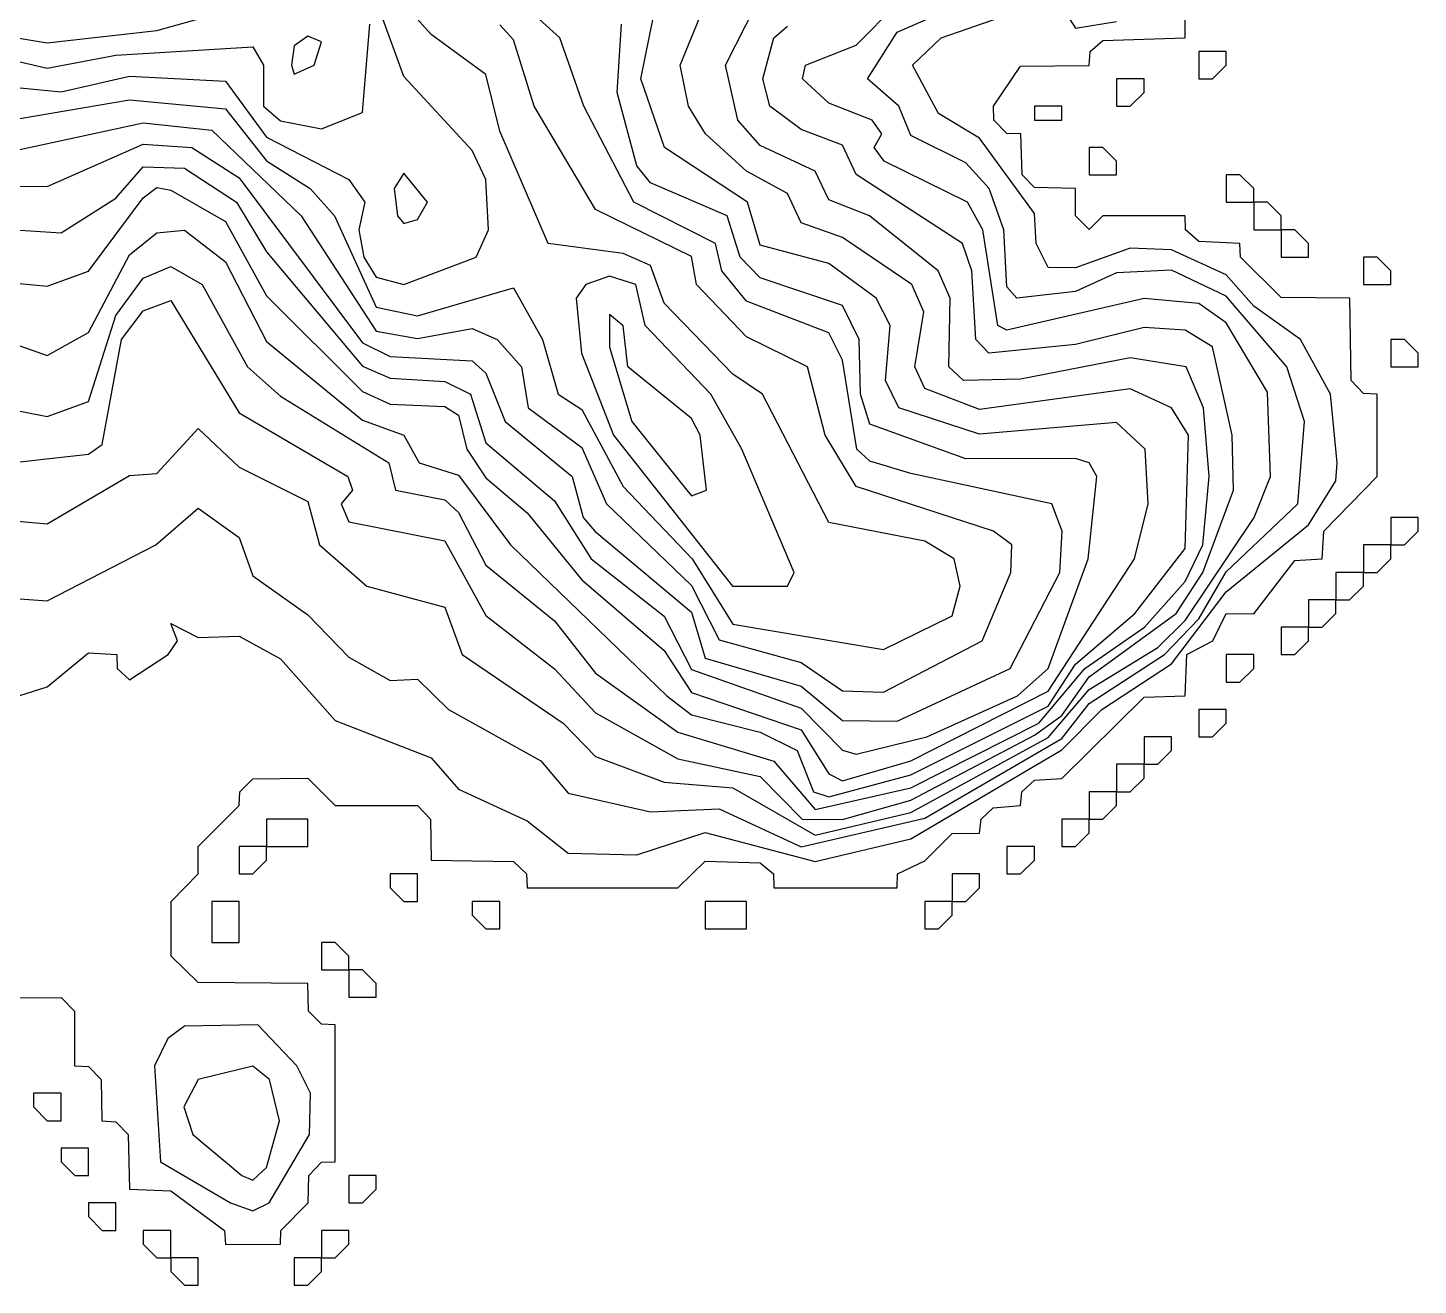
# Model space of a CAD drawing. Header units: metres. Extents: x 310028 to 360472, y 4137098 to 4159193.
# Drawn here: x 342481 to 344002, y 4155188 to 4156563 of the extents above; entities that cross this region are included whole.
import ezdxf

# ---------------------------------------------------------------- set-up
doc = ezdxf.new("R2010")
doc.units = ezdxf.units.M
for name, color, linetype in [('COAST', 5, 'Continuous'), ('CONTOUR', 254, 'Continuous'), ('CONTOUR_INDEX', 33, 'Continuous')]:
    doc.layers.add(name, color=color, linetype=linetype)

msp = doc.modelspace()

# ---------------------------------------------------------------- linework, layer by layer
at = {"layer": 'COAST'}
for points in [[(342112.5, 4155501.8), (342517.5, 4155502.4), (342532.4, 4155487.5), (342532.4, 4155427.5), (342547.5, 4155426.9), (342561.5, 4155412.5), (342562.2, 4155367.5), (342577.5, 4155366.4), (342591, 4155352.5), (342592.3, 4155292.5), (342637.5, 4155290.9), (342696.3, 4155247.5), (342697.5, 4155232.2), (342757.5, 4155232.4), (342757.9, 4155247.5), (342787.8, 4155277.5), (342788.7, 4155307.5), (342802.5, 4155322.2), (342817.5, 4155322.5), (342817.6, 4155472.5), (342802.5, 4155473), (342788.3, 4155487.5), (342787.5, 4155517.6), (342667.5, 4155518.9), (342638.2, 4155547.5), (342638, 4155607.5), (342667.6, 4155637.5), (342667.6, 4155667.5), (342712.6, 4155712.5), (342713, 4155727.5), (342727.5, 4155741.6), (342787.5, 4155742.3), (342817.5, 4155712.4), (342907.5, 4155712.3), (342921.8, 4155697.5), (342922.5, 4155652.5), (343012.5, 4155651.3), (343026.7, 4155637.5), (343027.5, 4155622.3), (343192.5, 4155622.2), (343222.5, 4155651.6), (343282.5, 4155649.6), (343297.1, 4155637.5), (343297.5, 4155622.5), (343432.5, 4155622.5), (343432.8, 4155637.5), (343462.5, 4155651.9), (343492.5, 4155681.6), (343522.5, 4155682.1), (343524.2, 4155697.5), (343537.5, 4155709.9), (343567.5, 4155712.4), (343568.8, 4155727.5), (343582.5, 4155740.1), (343612.5, 4155742.1), (343702.5, 4155830.8), (343747.5, 4155832.4), (343749.5, 4155877.5), (343777.7, 4155892.5), (343792.5, 4155922.5), (343822.5, 4155922.2), (343867.5, 4155980.4), (343897.6, 4155982.5), (343899.4, 4156012.5), (343957.5, 4156072.5), (343957.7, 4156162.5), (343942.5, 4156163.3), (343929.2, 4156177.5), (343927.6, 4156267.5), (343852.5, 4156268.4), (343807.9, 4156312.5), (343807.5, 4156327.5), (343762.5, 4156329.6), (343747.9, 4156342.5), (343747.5, 4156357.5), (343657.5, 4156357.5), (343642.5, 4156342.6), (343627.7, 4156357.5), (343627.5, 4156387.5), (343582.5, 4156388.5), (343569, 4156402.5), (343567.6, 4156447.5), (343552.5, 4156447.9), (343538.3, 4156462.5), (343537.9, 4156477.5), (343567.5, 4156521.4), (343642.5, 4156522.3), (343643.4, 4156537.5), (343657.5, 4156549.7), (343747.5, 4156552.5), (343747.6, 4156627.5)], [(343762.5, 4156522.5), (343762.5, 4156507.5), (343777.5, 4156507.5), (343792.5, 4156522.5), (343792.5, 4156537.5), (343762.5, 4156537.5), (343762.5, 4156522.5)], [(343672.5, 4156492.5), (343672.5, 4156477.5), (343687.5, 4156477.5), (343702.5, 4156492.5), (343702.5, 4156507.5), (343672.5, 4156507.5), (343672.5, 4156492.5)], [(343582.5, 4156462.5), (343612.5, 4156462.5), (343612.5, 4156477.5), (343582.5, 4156477.5), (343582.5, 4156462.5)], [(343642.5, 4156402.5), (343672.5, 4156402.5), (343672.5, 4156417.5), (343657.5, 4156432.5), (343642.5, 4156432.5), (343642.5, 4156402.5)], [(343792.5, 4156372.5), (343822.5, 4156372.5), (343822.5, 4156387.5), (343807.5, 4156402.5), (343792.5, 4156402.5), (343792.5, 4156372.5)], [(343822.5, 4156342.5), (343852.5, 4156342.5), (343852.5, 4156357.5), (343837.5, 4156372.5), (343822.5, 4156372.5), (343822.5, 4156342.5)], [(343852.5, 4156312.5), (343882.5, 4156312.5), (343882.5, 4156327.5), (343867.5, 4156342.5), (343852.5, 4156342.5), (343852.5, 4156312.5)], [(343942.5, 4156282.5), (343972.5, 4156282.5), (343972.5, 4156297.5), (343957.5, 4156312.5), (343942.5, 4156312.5), (343942.5, 4156282.5)], [(343972.5, 4156192.5), (344002.5, 4156192.5), (344002.5, 4156207.5), (343987.5, 4156222.5), (343972.5, 4156222.5), (343972.5, 4156192.5)], [(343972.5, 4156012.5), (343972.5, 4155997.5), (343987.5, 4155997.5), (344002.5, 4156012.5), (344002.5, 4156027.5), (343972.5, 4156027.5), (343972.5, 4156012.5)], [(343942.5, 4155982.5), (343942.5, 4155967.5), (343957.5, 4155967.5), (343972.5, 4155982.5), (343972.5, 4155997.5), (343942.5, 4155997.5), (343942.5, 4155982.5)], [(343912.5, 4155952.5), (343912.5, 4155937.5), (343927.5, 4155937.5), (343942.5, 4155952.5), (343942.5, 4155967.5), (343912.5, 4155967.5), (343912.5, 4155952.5)], [(343882.5, 4155922.5), (343882.5, 4155907.5), (343897.5, 4155907.5), (343912.5, 4155922.5), (343912.5, 4155937.5), (343882.5, 4155937.5), (343882.5, 4155922.5)], [(343852.5, 4155892.5), (343852.5, 4155877.5), (343867.5, 4155877.5), (343882.5, 4155892.5), (343882.5, 4155907.5), (343852.5, 4155907.5), (343852.5, 4155892.5)], [(343792.5, 4155862.5), (343792.5, 4155847.5), (343807.5, 4155847.5), (343822.5, 4155862.5), (343822.5, 4155877.5), (343792.5, 4155877.6), (343792.5, 4155862.5)], [(343762.5, 4155802.5), (343762.5, 4155787.5), (343777.5, 4155787.5), (343792.5, 4155802.5), (343792.5, 4155817.5), (343762.5, 4155817.5), (343762.5, 4155802.5)], [(343702.5, 4155772.5), (343702.5, 4155757.5), (343717.5, 4155757.5), (343732.5, 4155772.5), (343732.5, 4155787.5), (343702.5, 4155787.6), (343702.5, 4155772.5)], [(343672.5, 4155742.5), (343672.5, 4155727.5), (343687.5, 4155727.5), (343702.5, 4155742.5), (343702.5, 4155757.5), (343672.5, 4155757.5), (343672.5, 4155742.5)], [(343642.5, 4155712.5), (343642.5, 4155697.5), (343657.5, 4155697.5), (343672.5, 4155712.5), (343672.5, 4155727.5), (343642.5, 4155727.5), (343642.5, 4155712.5)], [(342742.5, 4155682.5), (342742.5, 4155667.5), (342787.5, 4155667.5), (342787.5, 4155697.5), (342742.5, 4155697.5), (342742.5, 4155682.5)], [(343612.5, 4155682.5), (343612.5, 4155667.5), (343627.5, 4155667.5), (343642.5, 4155682.5), (343642.5, 4155697.5), (343612.5, 4155697.5), (343612.5, 4155682.5)], [(342712.5, 4155652.5), (342712.5, 4155637.5), (342727.5, 4155637.5), (342742.5, 4155652.5), (342742.5, 4155667.5), (342712.5, 4155667.5), (342712.5, 4155652.5)], [(343552.5, 4155652.5), (343552.5, 4155637.5), (343567.5, 4155637.5), (343582.5, 4155652.5), (343582.5, 4155667.5), (343552.5, 4155667.5), (343552.5, 4155652.5)], [(342877.5, 4155622.5), (342892.5, 4155607.5), (342907.5, 4155607.5), (342907.5, 4155637.5), (342877.5, 4155637.5), (342877.5, 4155622.5)], [(343492.5, 4155622.5), (343492.5, 4155607.5), (343507.5, 4155607.5), (343522.5, 4155622.5), (343522.5, 4155637.5), (343492.5, 4155637.5), (343492.5, 4155622.5)], [(342682.5, 4155562.5), (342712.5, 4155562.5), (342712.5, 4155607.5), (342682.5, 4155607.5), (342682.5, 4155562.5)], [(342967.5, 4155592.5), (342982.5, 4155577.5), (342997.5, 4155577.5), (342997.5, 4155607.5), (342967.5, 4155607.5), (342967.5, 4155592.5)], [(343222.5, 4155592.5), (343222.5, 4155577.5), (343267.5, 4155577.5), (343267.5, 4155607.5), (343222.5, 4155607.5), (343222.5, 4155592.5)], [(343462.5, 4155592.5), (343462.5, 4155577.5), (343477.5, 4155577.5), (343492.5, 4155592.5), (343492.5, 4155607.5), (343462.5, 4155607.5), (343462.5, 4155592.5)], [(342802.5, 4155532.5), (342832.5, 4155532.5), (342832.5, 4155547.5), (342817.5, 4155562.5), (342802.5, 4155562.5), (342802.5, 4155532.5)], [(342832.5, 4155502.5), (342862.5, 4155502.5), (342862.5, 4155517.5), (342847.5, 4155532.5), (342832.5, 4155532.5), (342832.5, 4155502.5)], [(342487.5, 4155382.5), (342502.5, 4155367.5), (342517.5, 4155367.5), (342517.5, 4155397.5), (342487.5, 4155397.5), (342487.5, 4155382.5)], [(342517.5, 4155322.5), (342532.5, 4155307.5), (342547.5, 4155307.5), (342547.5, 4155337.5), (342517.5, 4155337.5), (342517.5, 4155322.5)], [(342832.5, 4155292.5), (342832.5, 4155277.5), (342847.5, 4155277.5), (342862.5, 4155292.5), (342862.5, 4155307.5), (342832.5, 4155307.5), (342832.5, 4155292.5)], [(342547.5, 4155262.5), (342562.5, 4155247.5), (342577.5, 4155247.5), (342577.5, 4155277.5), (342547.5, 4155277.5), (342547.5, 4155262.5)], [(342607.5, 4155232.5), (342622.5, 4155217.5), (342637.5, 4155217.5), (342637.5, 4155247.5), (342607.5, 4155247.5), (342607.5, 4155232.5)], [(342802.5, 4155232.5), (342802.5, 4155217.5), (342817.5, 4155217.5), (342832.5, 4155232.5), (342832.5, 4155247.5), (342802.5, 4155247.5), (342802.5, 4155232.5)], [(342637.5, 4155202.5), (342652.5, 4155187.5), (342667.5, 4155187.5), (342667.5, 4155217.5), (342637.5, 4155217.5), (342637.5, 4155202.5)], [(342772.5, 4155202.5), (342772.5, 4155187.5), (342787.5, 4155187.5), (342802.5, 4155202.5), (342802.5, 4155217.5), (342772.5, 4155217.5), (342772.5, 4155202.5)]]:
    msp.add_lwpolyline(points, dxfattribs=at)
at = {"layer": 'CONTOUR'}
for points, elevation in [([(342472.5, 4156464.1), (342592.5, 4156484.5), (342697.5, 4156474.7), (342742.5, 4156417.9), (342790.2, 4156387.5), (342816.6, 4156357.5), (342862.5, 4156257.6), (342907.5, 4156248.4), (343012.5, 4156278.8), (343044.4, 4156222.5), (343061.6, 4156162.5), (343087.5, 4156145.8), (343132.5, 4156061.4), (343208.1, 4155982.5), (343252.5, 4155910.8), (343417.5, 4155883.3), (343492.5, 4155920), (343501.4, 4155952.5), (343494.9, 4155982.5), (343462.5, 4156001.6), (343357.5, 4156022), (343285, 4156162.5), (343252.5, 4156184.4), (343177.5, 4156262.1), (343162.5, 4156303.4), (343132.5, 4156316.4), (343050.4, 4156327.5), (342997.5, 4156450.2), (342982.5, 4156512.2), (342922.5, 4156556), (342862.5, 4156623.6)], 110), ([(342472.5, 4156215.3), (342502.5, 4156204.8), (342547.5, 4156230), (342592.5, 4156315), (342622.5, 4156339.2), (342652.5, 4156341.8), (342697.5, 4156307.3), (342742.5, 4156220.3), (342847.5, 4156133.9), (342892.7, 4156117.5), (342909.2, 4156087.5), (342952.5, 4156074), (343009.3, 4155997.5), (343180.5, 4155832.5), (343207.5, 4155811.7), (343282.5, 4155792.6), (343323.1, 4155772.5), (343340.7, 4155727.5), (343357.5, 4155721.9), (343447.5, 4155746), (343597.5, 4155821), (343627.5, 4155866.9), (343692.5, 4155922.5), (343747.5, 4155993.7), (343751, 4156117.5), (343732.5, 4156147.5), (343687.5, 4156168.3), (343522.5, 4156145.6), (343462.5, 4156168.8), (343451.7, 4156192.5), (343461.4, 4156252.5), (343448.5, 4156282.5), (343372.5, 4156333.8), (343327.5, 4156350), (343312.5, 4156382.2), (343267.5, 4156406.4), (343222.7, 4156447.5), (343204.1, 4156477.5), (343195, 4156522.5), (343225.7, 4156597.5)], 60), ([(342472.5, 4156283.7), (342502.5, 4156280.6), (342547.5, 4156297.1), (342607.5, 4156377.4), (342622.5, 4156388.6), (342637.5, 4156385.9), (342697.5, 4156351.6), (342742.5, 4156270.1), (342847.5, 4156165.6), (342877.5, 4156151.5), (342937.5, 4156148.9), (342952.5, 4156139.5), (342961.5, 4156102.5), (342982.5, 4156070.9), (343027.5, 4156032.7), (343087.5, 4155959.2), (343177.5, 4155882.2), (343207.5, 4155835.9), (343327.5, 4155795.1), (343357.5, 4155746.9), (343372.5, 4155739.3), (343447.5, 4155761.3), (343597.5, 4155837.6), (343692, 4155982.5), (343706.9, 4156042.5), (343703.8, 4156102.5), (343672.5, 4156131.6), (343522.5, 4156118.9), (343434.2, 4156147.5), (343419.5, 4156177.5), (343424.9, 4156237.5), (343409.6, 4156267.5), (343357.5, 4156305.5), (343282.5, 4156325.7), (343268.6, 4156372.5), (343178, 4156432.5), (343152, 4156507.5), (343170, 4156597.5)], 70), ([(342472.5, 4156390.3), (342502.5, 4156389.9), (342607.5, 4156436.2), (342660.7, 4156432.5), (342712.5, 4156399.1), (342847.5, 4156218.6), (342877.5, 4156203.8), (342967.5, 4156199.1), (342982.5, 4156185.5), (343003.5, 4156132.5), (343076.8, 4156072.5), (343088.8, 4156027.5), (343101.6, 4156012.5), (343207.5, 4155924), (343222.5, 4155873.5), (343327.5, 4155842.9), (343372.5, 4155805.6), (343432.5, 4155804.6), (343556.2, 4155862.5), (343610.5, 4155967.5), (343613, 4156012.5), (343601.5, 4156042.5), (343447.5, 4156075.8), (343402.5, 4156089.3), (343388.1, 4156102.5), (343372.5, 4156199.9), (343357.5, 4156229.6), (343267.5, 4156264.2), (343240.5, 4156297.5), (343233.6, 4156327.5), (343144.3, 4156372.5), (343089.6, 4156477.5), (343063.4, 4156552.5), (343013.6, 4156597.5)], 90), ([(342427.5, 4156502.1), (342517.5, 4156493.5), (342592.5, 4156510.6), (342697.5, 4156505.1), (342742.5, 4156443.9), (342832.5, 4156397.4), (342850.1, 4156372.5), (342843.3, 4156342.5), (342848.9, 4156312.5), (342862.5, 4156290.4), (342892.5, 4156282.5), (342971.9, 4156312.5), (342985.2, 4156342.5), (342982.5, 4156397.6), (342967.5, 4156429), (342892.5, 4156510.3), (342862.5, 4156593.4)], 120), ([(342457.5, 4156024.8), (342502.5, 4156020.5), (342592.5, 4156073.6), (342622.5, 4156075.7), (342667.5, 4156125.1), (342712.5, 4156082.6), (342787.5, 4156045), (342800.3, 4155997.5), (342852, 4155952.5), (342937.5, 4155929.3), (342956.5, 4155877.5), (343066.8, 4155802.5), (343102.5, 4155766), (343177.5, 4155737.9), (343252.5, 4155731.7), (343342.5, 4155680.1), (343447.5, 4155704.9), (343597.5, 4155787), (343642.5, 4155839.3), (343717.5, 4155885.4), (343747.5, 4155914.9), (343823.2, 4156027.5), (343840.8, 4156072.5), (343837.5, 4156164.7), (343792.5, 4156240.7), (343762.5, 4156261.8), (343702.5, 4156267.3), (343552.5, 4156232.4), (343542.5, 4156237.5), (343526.1, 4156342.5), (343509.5, 4156372.5), (343418.3, 4156417.5), (343407.4, 4156432.5), (343415.5, 4156447.5), (343405, 4156462.5), (343357.5, 4156480.8), (343328.7, 4156507.5), (343332.1, 4156522.5), (343387.5, 4156544.6), (343432.5, 4156589.7)], 30), ([(342472.5, 4155832.6), (342502.5, 4155842.2), (342547.5, 4155879.4), (342578.6, 4155877.5), (342579, 4155862.5), (342592.5, 4155850.1), (342634.6, 4155877.5), (342645, 4155892.5), (342637.5, 4155911.7), (342667.5, 4155896.1), (342712.5, 4155897.7), (342757.5, 4155872.9), (342817.5, 4155805.6), (342922.5, 4155764.5), (342952.5, 4155730.4), (343027.5, 4155695.6), (343072.5, 4155660.4), (343147.5, 4155658.4), (343222.5, 4155682.9), (343342.5, 4155651.2), (343447.5, 4155676), (343612.5, 4155773.3), (343656.5, 4155817.5), (343732.5, 4155867.4), (343792.5, 4155946.2), (343882.5, 4156019.5), (343912.5, 4156067.7), (343913.7, 4156087.5), (343906.4, 4156162.5), (343873.7, 4156222.5), (343822.5, 4156258.9), (343792.5, 4156293), (343732.5, 4156320.3), (343687.5, 4156322.3), (343627.5, 4156300.6), (343597.5, 4156301.3), (343584.5, 4156327.5), (343582.5, 4156360.3), (343522.5, 4156442.7), (343477.5, 4156469.7), (343449.3, 4156522.5), (343480.7, 4156552.5), (343582.5, 4156587.7)], 10), ([(342472.5, 4155938.5), (342502.5, 4155936.3), (342621.3, 4155997.5), (342667.5, 4156037.7), (342712.5, 4156005.7), (342727.5, 4155963.9), (342787.5, 4155921), (342832.5, 4155874.7), (342877.5, 4155849.3), (342907.5, 4155850.5), (342941.3, 4155817.5), (343042.5, 4155761.2), (343072.5, 4155726), (343162.5, 4155705.6), (343237.5, 4155708.7), (343327.5, 4155667.1), (343462.5, 4155698.7), (343612.5, 4155785.9), (343642.5, 4155824), (343725, 4155877.5), (343762.5, 4155916.6), (343792.5, 4155968.1), (343870.7, 4156042.5), (343878.2, 4156132.5), (343858.8, 4156192.5), (343792.5, 4156269.9), (343732.5, 4156298.1), (343672.5, 4156295.2), (343627.5, 4156274.9), (343563.3, 4156267.5), (343552.5, 4156279.8), (343549, 4156342.5), (343533, 4156387.5), (343507.5, 4156415.6), (343447.5, 4156445.5), (343434.1, 4156477.5), (343400, 4156507.5), (343432.5, 4156558.8), (343492.5, 4156584.9)], 20), ([(343612.5, 4156586.5), (343627.5, 4156563), (343672.5, 4156570.4)], 10), ([(342427.5, 4156559.3), (342502.5, 4156547), (342622.5, 4156560.6), (342682.5, 4156577.2)], 140), ([(342442.5, 4156533), (342502.5, 4156519.4), (342577.5, 4156533.3), (342727.5, 4156542.7), (342739.1, 4156522.5), (342739.1, 4156477.5), (342757.5, 4156461.5), (342802.5, 4156452.7), (342847.5, 4156470.9), (342855.3, 4156567.5)], 130), ([(342472.5, 4156341.8), (342517.5, 4156339.2), (342577.5, 4156377.1), (342607.5, 4156411.2), (342652.5, 4156410), (342709.4, 4156372.5), (342742.5, 4156318.2), (342847.5, 4156193.3), (342877.5, 4156180), (342937.5, 4156176.3), (342965.7, 4156162.5), (342982.5, 4156109.3), (343057.5, 4156045.8), (343097.4, 4155982.5), (343177.5, 4155919.6), (343207.5, 4155861.4), (343327.5, 4155818.8), (343372.5, 4155772.8), (343387.5, 4155768.6), (343465, 4155787.5), (343564.1, 4155832.5), (343597.5, 4155862.2), (343641.4, 4155982.5), (343651, 4156072.5), (343642.5, 4156087.4), (343627.5, 4156092), (343507.5, 4156091.7), (343402.5, 4156129.8), (343392.1, 4156162.5), (343390.8, 4156222.5), (343372.5, 4156259.5), (343282.5, 4156289.9), (343260.6, 4156312.5), (343246.4, 4156357.5), (343162.5, 4156393.6), (343147.5, 4156412.2), (343126.2, 4156492.5), (343130.9, 4156567.5)], 80), ([(342442.5, 4156085.1), (342547.5, 4156096.8), (342562.5, 4156107.6), (342583.6, 4156222.5), (342607.5, 4156253.7), (342637.5, 4156265.1), (342712.5, 4156142.2), (342831.5, 4156072.5), (342836.5, 4156057.5), (342823.9, 4156042.5), (342832.5, 4156022.9), (342937.5, 4156001.9), (342982.5, 4155920.5), (343057.5, 4155862), (343102.5, 4155813.7), (343192.5, 4155763.5), (343282.5, 4155744.3), (343328.4, 4155697.5), (343372.5, 4155697.1), (343447.5, 4155718.3), (343582.5, 4155789.3), (343612.5, 4155811), (343642.5, 4155853.1), (343737.8, 4155922.5), (343767, 4155967.5), (343800.5, 4156057.5), (343798.8, 4156117.5), (343777.5, 4156214.4), (343747.5, 4156232.4), (343702.5, 4156235.6), (343627.5, 4156217), (343532.7, 4156207.5), (343518.3, 4156222.5), (343514.1, 4156297.5), (343503.9, 4156327.5), (343387.5, 4156403), (343372.5, 4156435.1), (343327.5, 4156452.1), (343293.2, 4156477.5), (343285.5, 4156507.5), (343297.6, 4156552.5), (343312.5, 4156565.3)], 40), ([(342769.7, 4156522.5), (342772.5, 4156512.6), (342794.6, 4156522.5), (342802.5, 4156548.1), (342787.5, 4156554.3), (342772.5, 4156543.8), (342769.7, 4156522.5)], 140), ([(342885.8, 4156357.5), (342892.5, 4156349.4), (342907.5, 4156353.6), (342918.6, 4156372.5), (342892.5, 4156404.5), (342881.9, 4156387.5), (342885.8, 4156357.5)], 130), ([(343252.4, 4155952.5), (343312.3, 4155952.5), (343319.8, 4155967.5), (343262.6, 4156102.5), (343228.7, 4156162.5), (343156.8, 4156237.5), (343146.4, 4156282.5), (343117.5, 4156291.8), (343091.6, 4156282.5), (343081.1, 4156267.5), (343086.9, 4156207.5), (343122, 4156117.5), (343252.4, 4155952.5)], 120), ([(343202.3, 4156057.5), (343207.5, 4156051.4), (343223.7, 4156057.5), (343217, 4156117.5), (343207.5, 4156136), (343137.6, 4156192.5), (343132.5, 4156237.4), (343117.5, 4156249.6), (343117.5, 4156213.8), (343142.1, 4156132.5), (343202.3, 4156057.5)], 130), ([(342702.8, 4155277.5), (342727.5, 4155269), (342745.2, 4155277.5), (342789.5, 4155352.5), (342790.6, 4155397.5), (342775.5, 4155427.5), (342732.8, 4155472.5), (342652.5, 4155470.8), (342634.3, 4155457.5), (342619.9, 4155427.5), (342626.3, 4155322.5), (342702.8, 4155277.5)], 10), ([(342715.5, 4155307.5), (342727.5, 4155302.6), (342742.5, 4155316.2), (342756.5, 4155367.5), (342745.8, 4155412.5), (342727.5, 4155427.2), (342667.5, 4155412.5), (342651.9, 4155382.5), (342661.7, 4155352.5), (342715.5, 4155307.5)], 20)]:
    msp.add_lwpolyline(points, dxfattribs=dict(at, elevation=elevation))
at = {"layer": 'CONTOUR_INDEX'}
for points, elevation in [([(342454.2, 4156147.5), (342502.5, 4156138), (342547.5, 4156154.6), (342577.5, 4156248.6), (342607.5, 4156289.4), (342637.5, 4156302.2), (342671.9, 4156282.5), (342721.4, 4156192.5), (342757.5, 4156160.4), (342876.2, 4156087.5), (342883.5, 4156057.5), (342937.5, 4156047), (342952.5, 4156033.2), (342982.5, 4155975.4), (343057.5, 4155914.4), (343102.5, 4155857.4), (343192.5, 4155792.8), (343297.5, 4155760.8), (343342.5, 4155708.2), (343447.5, 4155731.9), (343587.4, 4155802.5), (343637.9, 4155862.5), (343702.9, 4155907.5), (343747.5, 4155957.5), (343766.7, 4155997.5), (343773.8, 4156072.5), (343767.7, 4156147.5), (343748.5, 4156192.5), (343687.5, 4156202.2), (343567.5, 4156178.9), (343505.1, 4156177.5), (343488.9, 4156192.5), (343490.4, 4156267.5), (343477.3, 4156297.5), (343402.3, 4156357.5), (343357.5, 4156375.3), (343342.5, 4156406.4), (343282.5, 4156434.6), (343258, 4156462.5), (343244.6, 4156522.5), (343290.1, 4156612.5)], 50), ([(342472.5, 4156430.2), (342607.5, 4156459.6), (342682.5, 4156451.3), (342780.3, 4156357.5), (342862.5, 4156231.4), (342907.5, 4156223.5), (342967.5, 4156234.2), (342994.9, 4156222.5), (343021.5, 4156192.5), (343028.8, 4156147.5), (343087.5, 4156104), (343114.5, 4156042.5), (343207.5, 4155953.1), (343237.5, 4155893.7), (343327.5, 4155869), (343372.5, 4155838), (343417.5, 4155836.4), (343525.5, 4155892.5), (343556.7, 4155967.5), (343557.7, 4155997.5), (343537.7, 4156012.5), (343387.5, 4156061.6), (343353.8, 4156117.5), (343334.2, 4156192.5), (343267.5, 4156225.2), (343212.9, 4156282.5), (343207.5, 4156313.1), (343102.5, 4156364.6), (343035.2, 4156477.5), (343012.5, 4156550.2), (342997.5, 4156566.8)], 100)]:
    msp.add_lwpolyline(points, dxfattribs=dict(at, elevation=elevation))

doc.saveas('drawing.dxf')
